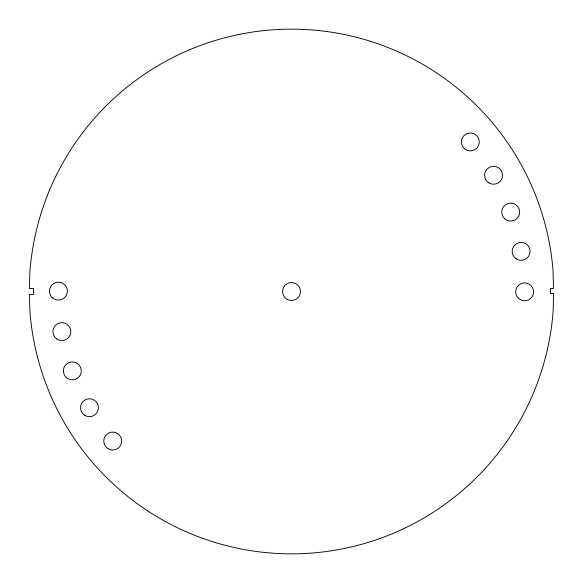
<?xml version="1.0" encoding="UTF-8"?>
<svg xmlns="http://www.w3.org/2000/svg" width="583" height="583" viewBox="0 0 583 583"><rect width="100%" height="100%" fill="white"/><g stroke="black" fill="none" stroke-linecap="round" stroke-linejoin="round"><path stroke-width="0.87" d="M553.595 293.606L553.165 310.681A262.35 262.35 0 0 1 291.354 553.85A262.35 262.35 0 0 1 29.85 310.36L29.405 294.51L33.53 294.51L33.53 288.505L29.405 288.505L29.828 272.931A262.35 262.35 0 0 1 290.764 29.15A262.35 262.35 0 0 1 553.099 271.423L553.471 288.483L550.454 288.483L550.454 293.606L553.595 293.606M287.047 299.247A8.949 8.949 0 0 0 300.471 291.5A8.949 8.949 0 0 0 287.047 283.753A8.949 8.949 0 0 0 287.047 299.247M518.294 298.183A8.949 8.949 0 0 0 533.263 294.175A8.949 8.949 0 0 0 522.31 283.214A8.949 8.949 0 0 0 518.294 298.183M107.593 448.393A8.949 8.949 0 0 0 121.636 441.841A8.949 8.949 0 0 0 108.941 432.95A8.949 8.949 0 0 0 107.593 448.393M84.994 415.49A8.949 8.949 0 0 0 98.418 407.743A8.949 8.949 0 0 0 84.994 399.996A8.949 8.949 0 0 0 84.994 415.49M66.6 377.748A8.949 8.949 0 0 0 81.168 372.442A8.949 8.949 0 0 0 69.29 362.48A8.949 8.949 0 0 0 66.6 377.748M56.762 338.956A8.949 8.949 0 0 0 70.813 332.405A8.949 8.949 0 0 0 58.118 323.514A8.949 8.949 0 0 0 56.762 338.956M52.091 297.468A8.949 8.949 0 0 0 67.06 293.46A8.949 8.949 0 0 0 56.099 282.5A8.949 8.949 0 0 0 52.091 297.468M465.183 149.263A8.949 8.949 0 0 0 479.233 142.718A8.949 8.949 0 0 0 466.531 133.828A8.949 8.949 0 0 0 465.183 149.263M489.093 183.004A8.949 8.949 0 0 0 502.517 175.257A8.949 8.949 0 0 0 489.093 167.503A8.949 8.949 0 0 0 489.093 183.004M504.936 218.96A8.949 8.949 0 0 0 519.497 213.662A8.949 8.949 0 0 0 507.625 203.7A8.949 8.949 0 0 0 504.936 218.96M516.013 258.699A8.949 8.949 0 0 0 530.056 252.155A8.949 8.949 0 0 0 517.361 243.264A8.949 8.949 0 0 0 516.013 258.699"/></g></svg>
